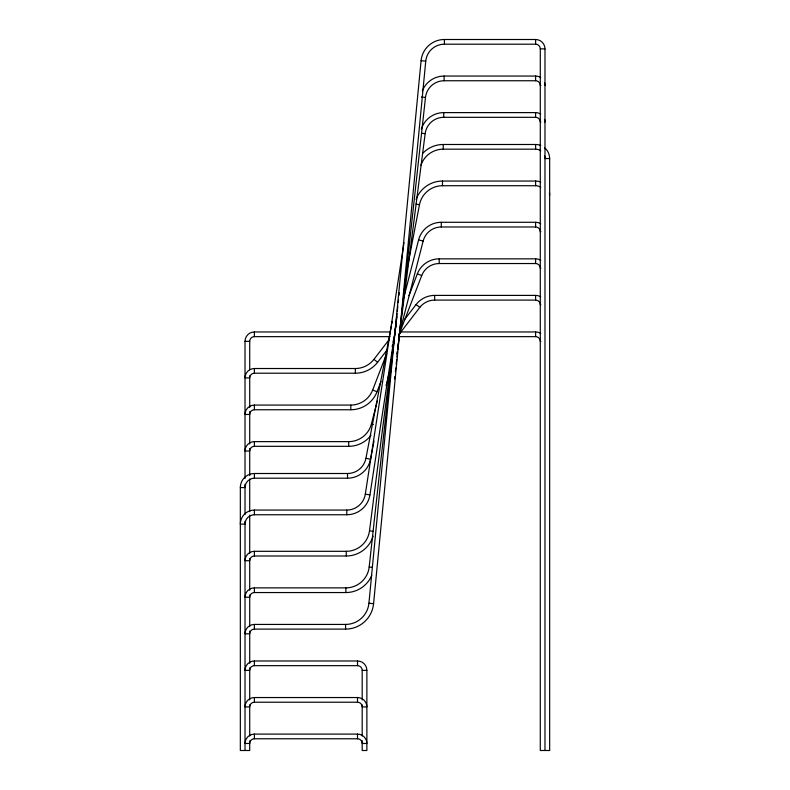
<?xml version="1.0" encoding="UTF-8"?>
<svg xmlns="http://www.w3.org/2000/svg" width="790" height="790" viewBox="0 0 790 790"><rect width="100%" height="100%" fill="white"/><g stroke="black" fill="none" stroke-linecap="round" stroke-linejoin="round"><path stroke-width="1.19" d="M544.468 147.631A14.062 14.062 0 0 1 549.662 158.543L549.662 750.5L540.291 750.5L540.291 48.871A4.691 4.691 0 0 0 535.61 44.191L444.415 44.191A18.743 18.743 0 0 0 425.751 61.136L373.581 603.679A28.124 28.124 0 0 1 345.585 629.107L254.39 629.107A4.691 4.691 0 0 0 249.709 633.797L245.019 633.797A9.371 9.371 0 0 1 254.39 624.426L345.585 624.426A23.433 23.433 0 0 0 368.92 603.234L421.08 60.692A23.433 23.433 0 0 1 444.415 39.5L535.61 39.5A9.371 9.371 0 0 1 544.981 48.871L544.981 750.5M371.764 575.416A28.124 28.124 0 0 1 345.882 592.549L254.39 592.549A4.691 4.691 0 0 0 249.709 597.24L245.019 597.24A9.371 9.371 0 0 1 254.39 587.869L345.882 587.869A23.433 23.433 0 0 0 369.177 566.993L397.015 313.6M397.291 311.151L397.824 306.253M398.229 302.58L398.496 300.131M399.039 295.243L399.306 292.794M394.546 378.993L394.812 376.544M395.356 371.646L395.76 367.972M396.165 364.299L396.699 359.401M396.965 356.952L397.508 352.063M397.775 349.615L425.484 97.447A18.743 18.743 0 0 1 444.118 80.748L535.61 80.748A4.691 4.691 0 0 1 540.291 85.429L540.883 85.429M373.147 536.114A28.124 28.124 0 0 1 346.257 555.992L254.39 555.992A4.691 4.691 0 0 0 249.709 560.683L245.019 560.683A9.371 9.371 0 0 1 254.39 551.311L346.257 551.311A23.433 23.433 0 0 0 369.503 530.85L396.215 322.488M396.521 320.118L396.975 316.573M396.906 353.979L397.212 351.53M397.686 347.857L398.318 342.959M398.624 340.51L425.148 133.668A18.743 18.743 0 0 1 443.743 117.305L535.61 117.305A4.691 4.691 0 0 1 540.291 121.986L540.883 121.986M396.106 324.769L369.937 494.876A23.433 23.433 0 0 1 346.771 514.754L254.39 514.754A9.371 9.371 0 0 0 245.019 524.125L240.338 524.125A14.062 14.062 0 0 1 254.39 510.064L346.771 510.064A18.743 18.743 0 0 0 365.306 494.165L404.026 242.491M249.709 740.813L249.709 750.5L240.338 750.5L240.338 487.568A14.062 14.062 0 0 1 254.39 473.506L347.521 473.506A18.743 18.743 0 0 0 365.928 458.299L391.327 326.231M391.791 323.811L392.265 321.382M240.338 487.568L245.019 487.568A9.371 9.371 0 0 1 254.39 478.197L347.521 478.197A23.433 23.433 0 0 0 370.53 459.188L373.374 444.415M373.591 443.279L374.026 441.008M392.156 346.731L392.6 344.46M393.035 342.188L393.687 338.782M407.235 268.353L407.67 266.082M408.104 263.811L419.47 204.738A23.433 23.433 0 0 1 442.479 185.729L535.61 185.729A9.371 9.371 0 0 1 540.735 187.26M370.984 435.339A28.124 28.124 0 0 1 348.696 446.32L254.39 446.32A4.691 4.691 0 0 0 249.709 451.011L245.019 451.011A9.371 9.371 0 0 1 254.39 441.63L348.696 441.63A23.433 23.433 0 0 0 371.399 424.023L377.294 401.004M403.265 299.736L403.848 297.435M404.144 296.29L418.601 239.903A23.433 23.433 0 0 1 441.304 222.286L535.61 222.286A9.371 9.371 0 0 1 540.735 223.817M386.053 385.727L391.573 364.21M398.624 336.708L423.144 241.069A18.743 18.743 0 0 1 441.304 226.977L535.61 226.977A4.691 4.691 0 0 1 540.291 231.658L540.883 231.658M381.017 381.382L377.028 391.741A28.124 28.124 0 0 1 350.78 409.763L254.39 409.763A4.691 4.691 0 0 0 249.709 414.454L245.019 414.454A9.371 9.371 0 0 1 254.39 405.072L350.78 405.072A23.433 23.433 0 0 0 372.653 390.053L386.626 353.742M408.963 295.657L417.347 273.863A23.433 23.433 0 0 1 439.22 258.844L535.61 258.844A9.371 9.371 0 0 1 540.735 260.374M399.157 334.219L421.722 275.552A18.743 18.743 0 0 1 439.22 263.534L535.61 263.534A4.691 4.691 0 0 1 540.291 268.225L540.883 268.225M387.248 349.723L377.63 362.235A28.124 28.124 0 0 1 355.342 373.206L254.39 373.206A4.691 4.691 0 0 0 249.709 377.897L245.019 377.897A9.371 9.371 0 0 1 254.39 368.515L355.342 368.515A23.433 23.433 0 0 0 373.917 359.371L389.065 339.67M404.223 319.97L416.083 304.555A23.433 23.433 0 0 1 434.658 295.401L535.61 295.401A9.371 9.371 0 0 1 540.735 296.931M399.088 334.338L419.796 307.409A18.743 18.743 0 0 1 434.658 300.091L535.61 300.091A4.691 4.691 0 0 1 540.291 304.782L540.883 304.782M540.291 48.871L544.981 48.871M422.285 90.998A23.433 23.433 0 0 1 444.118 76.057L535.61 76.057A9.371 9.371 0 0 1 540.735 77.588M544.685 85.429L544.981 85.429A9.371 9.371 0 0 0 544.616 82.851M421.337 129.175A23.433 23.433 0 0 1 443.743 112.615L535.61 112.615A9.371 9.371 0 0 1 540.735 114.145M544.685 121.986L544.981 121.986A9.371 9.371 0 0 0 544.616 119.409M423.025 153.043A28.124 28.124 0 0 1 443.229 144.491L535.61 144.491A14.062 14.062 0 0 1 540.785 145.469M420.981 165.238A23.433 23.433 0 0 1 443.229 149.172L535.61 149.172A9.371 9.371 0 0 1 540.735 150.702M549.662 158.543L544.981 158.543A9.371 9.371 0 0 0 544.616 155.966M416.093 199.426A28.124 28.124 0 0 1 442.479 181.048L535.61 181.048A14.062 14.062 0 0 1 540.785 182.036M549.376 195.1L549.662 195.1A14.062 14.062 0 0 0 549.435 192.543M245.019 478.464L245.019 341.339A9.371 9.371 0 0 1 254.39 331.958L390.28 331.958M400.135 331.958L535.61 331.958A9.371 9.371 0 0 1 540.735 333.489M249.709 369.681L249.709 341.339A4.691 4.691 0 0 1 254.39 336.649L390.062 336.649M398.703 336.649L535.61 336.649A4.691 4.691 0 0 1 540.291 341.339L540.883 341.339M245.019 341.339L249.709 341.339M362.195 699.95L362.195 670.355A4.691 4.691 0 0 0 357.505 665.664L254.39 665.664A4.691 4.691 0 0 0 249.709 670.355L245.019 670.355A9.371 9.371 0 0 1 254.39 660.983L357.505 660.983A9.371 9.371 0 0 1 366.876 670.355L366.876 750.5L362.195 750.5L362.195 740.635M362.195 670.355L366.876 670.355M254.39 697.54L357.505 697.54A9.371 9.371 0 0 1 366.876 706.912L362.195 706.912A4.691 4.691 0 0 0 357.505 702.221L254.39 702.221A4.691 4.691 0 0 0 249.709 706.912L245.019 706.912A9.371 9.371 0 0 1 254.39 697.54L254.39 702.221M254.39 734.098L357.505 734.098A9.371 9.371 0 0 1 366.876 743.469L362.195 743.469A4.691 4.691 0 0 0 357.505 738.778L254.39 738.778A4.691 4.691 0 0 0 249.709 743.469L245.019 743.469A9.371 9.371 0 0 1 254.39 734.098L254.39 738.778M421.08 60.692L425.751 61.136M368.92 603.234L373.581 603.679M421.406 96.992L425.484 97.447M369.177 566.993L372.376 567.338M421.663 133.224L425.148 133.668M369.503 530.85L372.989 531.305M365.306 494.165L369.937 494.876M416.014 204.077L419.47 204.738M365.928 458.299L370.53 459.188M418.601 239.903L423.144 241.069M371.399 424.023L373.384 424.526M417.347 273.863L421.722 275.552M372.653 390.053L377.028 391.741M416.083 304.555L419.796 307.409M373.917 359.371L377.63 362.235M535.61 39.5L535.61 44.191M535.61 76.057L535.61 80.748M535.61 112.615L535.61 117.305M535.61 144.491L535.61 149.172M535.61 181.048L535.61 185.729M535.61 222.286L535.61 226.977M535.61 258.844L535.61 263.534M535.61 295.401L535.61 300.091M535.61 331.958L535.61 336.649M444.415 39.5L444.415 44.191M444.118 76.057L444.118 80.748M443.743 112.615L443.743 117.305M443.229 144.491L443.229 149.172M442.479 181.048L442.479 185.729M441.304 222.286L441.304 226.977M439.22 258.844L439.22 263.534M434.658 295.401L434.658 300.091M362.195 704.877L362.195 735.974M357.505 660.983L357.505 665.664M357.505 697.54L357.505 702.221M357.505 734.098L357.505 738.778M355.342 368.515L355.342 373.206M350.78 405.072L350.78 409.763M348.696 441.63L348.696 446.32M347.521 473.506L347.521 478.197M346.771 510.064L346.771 514.754M346.257 551.311L346.257 555.992M345.882 587.869L345.882 592.549M345.585 624.426L345.585 629.107M254.39 331.958L254.39 336.649M254.39 368.515L254.39 373.206M254.39 405.072L254.39 409.763M254.39 441.63L254.39 446.32M254.39 473.506L254.39 478.197M254.39 510.064L254.39 514.754M254.39 551.311L254.39 555.992M254.39 587.869L254.39 592.549M254.39 624.426L254.39 629.107M254.39 660.983L254.39 665.664M249.709 375.843L249.709 407.502M249.709 411.58L249.709 443.99M249.709 448.552L249.709 475.659M249.709 479.066L249.709 511.693M249.709 515.1L249.709 553.306M249.709 558.471L249.709 590.268M249.709 595.038L249.709 626.668M249.709 631.101L249.709 663.284M249.709 667.836L249.709 699.95M249.709 704.848L249.709 735.974M245.019 484.29L245.019 514.596M245.019 521.262L245.019 750.5"/></g></svg>
